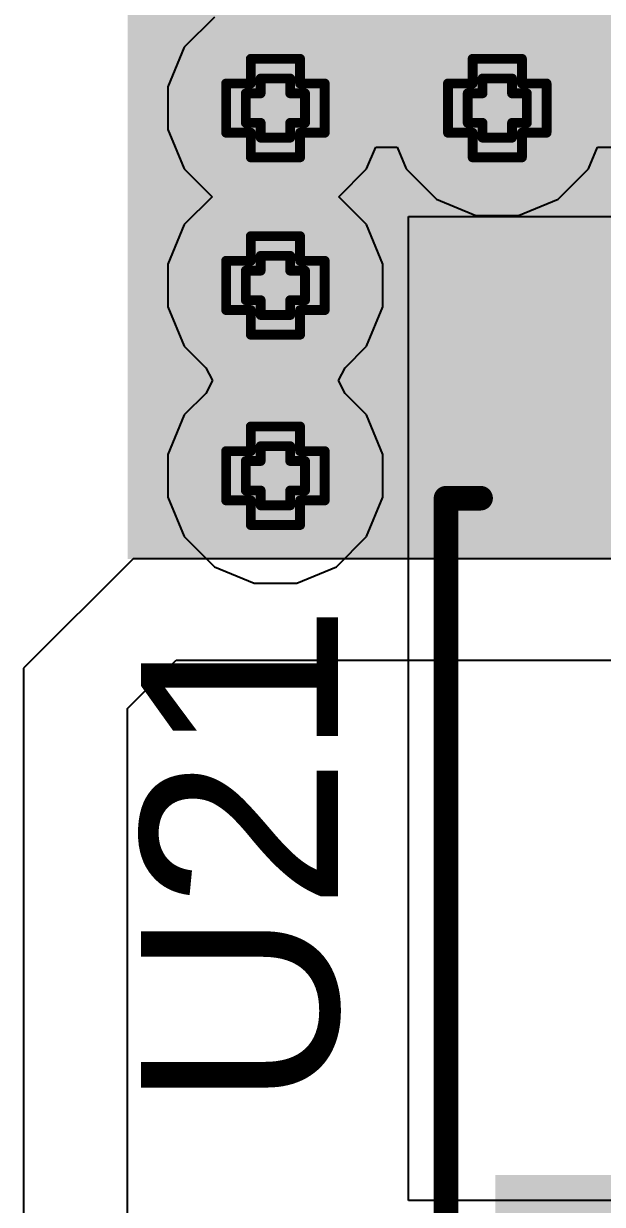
# Model space of a CAD drawing. Header units: inches. Extents: x -4 to 5258, y -4 to 5281.
# Drawn here: x 52.05 to 55.03, y 83.39 to 89.47 of the extents above; entities that cross this region are included whole.
import ezdxf

# ---------------------------------------------------------------- set-up
doc = ezdxf.new("R2010")
doc.units = ezdxf.units.IN
for name, color, linetype in [('Bottom Layer', 5, 'Continuous'), ('Bottom Solder', 6, 'Continuous'), ('Drill Drawing', 1, 'Continuous'), ('Layer 1', 16, 'Continuous'), ('Layer 2', 76, 'Continuous'), ('Top Layer', 1, 'Continuous'), ('Top Overlay', 2, 'Continuous'), ('Top Paste', 8, 'Continuous'), ('Top Solder', 216, 'Continuous'), ('Via Holes', 16, 'Continuous')]:
    doc.layers.add(name, color=color, linetype=linetype)
doc.styles.add('Arial', font='', dxfattribs={"height": 0.2})
doc.styles.get('Arial').set_extended_font_data('Arial')

# ---------------------------------------------------------------- blocks, each defined once
blk = doc.blocks.new('SOIC_8_12')
at = {"layer": 'Top Layer'}
blk.add_hatch(color=1, dxfattribs=at).paths.add_polyline_path([(3.475, 2.205), (3.475, 1.605), (1.925, 1.605), (1.925, 2.205)])
at = {"layer": 'Top Overlay'}
blk.add_hatch(color=2, dxfattribs=at).paths.add_polyline_path([(-1.8296, 1.5744), (-1.4994, 1.5744), (-1.4994, 2.2348), (-1.8296, 2.2348)])
at = {"layer": 'Top Paste'}
blk.add_hatch(color=8, dxfattribs=at).paths.add_polyline_path([(3.475, 2.205), (3.475, 1.605), (1.925, 1.605), (1.925, 2.205)])
at = {"layer": 'Top Solder'}
blk.add_hatch(color=216, dxfattribs=at).paths.add_polyline_path([(3.5766, 2.3066), (3.5766, 1.5034), (1.8234, 1.5034), (1.8234, 2.3066)])
at = {"layer": 'Top Overlay'}
for points in [[(-1.9906, 2.4892, 0.127, 0.127, 0), (1.9906, 2.4892, 0.127, 0.127, 0)], [(1.9906, 2.4892, 0.127, 0.127, 0), (1.9906, 2.3114, 0.127, 0.127, 0)]]:
    blk.add_lwpolyline(points, format="xyseb", dxfattribs=at)
for points in [[(1.9588, 2.4892, 0.0635, 0.0635, 1), (2.0223, 2.4892, 0.0635, 0.0635, 1)], [(1.9588, 2.4892, 0.0635, 0.0635, 1), (2.0223, 2.4892, 0.0635, 0.0635, 1)], [(1.9588, 2.3114, 0.0635, 0.0635, 1), (2.0223, 2.3114, 0.0635, 0.0635, 1)]]:
    blk.add_lwpolyline(points, format="xyseb", close=True, dxfattribs=at)

msp = doc.modelspace()

# ---------------------------------------------------------------- hatches: boundary and pattern name
at = {"layer": 'Bottom Layer'}
h = msp.add_hatch(color=5, dxfattribs=at)
edge = h.paths.add_edge_path()
edge.add_arc((53.3503, 89.0392), 0.3, 0, 360)
h = msp.add_hatch(color=5, dxfattribs=at)
edge = h.paths.add_edge_path()
edge.add_arc((54.4933, 89.0392), 0.3, 0, 360)
h = msp.add_hatch(color=5, dxfattribs=at)
edge = h.paths.add_edge_path()
edge.add_arc((53.3503, 88.1248), 0.3, 0, 360)
h = msp.add_hatch(color=5, dxfattribs=at)
edge = h.paths.add_edge_path()
edge.add_arc((53.3503, 87.1433), 0.3, 0, 360)
at = {"layer": 'Bottom Solder'}
h = msp.add_hatch(color=6, dxfattribs=at)
edge = h.paths.add_edge_path()
edge.add_arc((53.3503, 89.0392), 0.4016, 0, 360)
h = msp.add_hatch(color=6, dxfattribs=at)
edge = h.paths.add_edge_path()
edge.add_arc((54.4933, 89.0392), 0.4016, 0, 360)
h = msp.add_hatch(color=6, dxfattribs=at)
edge = h.paths.add_edge_path()
edge.add_arc((53.3503, 88.1248), 0.4016, 0, 360)
h = msp.add_hatch(color=6, dxfattribs=at)
edge = h.paths.add_edge_path()
edge.add_arc((53.3503, 87.1433), 0.4016, 0, 360)
at = {"layer": 'Layer 1'}
h = msp.add_hatch(color=16, dxfattribs=at)
edge = h.paths.add_edge_path()
edge.add_arc((53.3503, 89.0392), 0.3, 0, 360)
h = msp.add_hatch(color=16, dxfattribs=at)
edge = h.paths.add_edge_path()
edge.add_arc((54.4933, 89.0392), 0.3, 0, 360)
h = msp.add_hatch(color=16, dxfattribs=at)
edge = h.paths.add_edge_path()
edge.add_arc((53.3503, 88.1248), 0.3, 0, 360)
h = msp.add_hatch(color=16, dxfattribs=at)
edge = h.paths.add_edge_path()
edge.add_arc((53.3503, 87.1433), 0.3, 0, 360)
at = {"layer": 'Layer 2'}
h = msp.add_hatch(color=76, dxfattribs=at)
edge = h.paths.add_edge_path()
edge.add_arc((53.3503, 89.0392), 0.3, 0, 360)
h = msp.add_hatch(color=76, dxfattribs=at)
edge = h.paths.add_edge_path()
edge.add_arc((54.4933, 89.0392), 0.3, 0, 360)
h = msp.add_hatch(color=76, dxfattribs=at)
edge = h.paths.add_edge_path()
edge.add_arc((53.3503, 88.1248), 0.3, 0, 360)
h = msp.add_hatch(color=76, dxfattribs=at)
edge = h.paths.add_edge_path()
edge.add_arc((53.3503, 87.1433), 0.3, 0, 360)
at = {"layer": 'Top Layer'}
msp.add_hatch(color=1, dxfattribs=at).paths.add_polyline_path([(56.4931, 90.6648), (52.5883, 90.6648), (52.5883, 86.7141), (56.4931, 86.7141)])
h = msp.add_hatch(color=1, dxfattribs=at)
edge = h.paths.add_edge_path()
edge.add_arc((53.3503, 89.0392), 0.3, 0, 360)
h = msp.add_hatch(color=1, dxfattribs=at)
edge = h.paths.add_edge_path()
edge.add_arc((54.4933, 89.0392), 0.3, 0, 360)
h = msp.add_hatch(color=1, dxfattribs=at)
edge = h.paths.add_edge_path()
edge.add_arc((53.3503, 88.1248), 0.3, 0, 360)
h = msp.add_hatch(color=1, dxfattribs=at)
edge = h.paths.add_edge_path()
edge.add_arc((53.3503, 87.1433), 0.3, 0, 360)
at = {"layer": 'Top Solder'}
h = msp.add_hatch(color=216, dxfattribs=at)
edge = h.paths.add_edge_path()
edge.add_arc((53.3503, 89.0392), 0.4016, 0, 360)
h = msp.add_hatch(color=216, dxfattribs=at)
edge = h.paths.add_edge_path()
edge.add_arc((54.4933, 89.0392), 0.4016, 0, 360)
h = msp.add_hatch(color=216, dxfattribs=at)
edge = h.paths.add_edge_path()
edge.add_arc((53.3503, 88.1248), 0.4016, 0, 360)
h = msp.add_hatch(color=216, dxfattribs=at)
edge = h.paths.add_edge_path()
edge.add_arc((53.3503, 87.1433), 0.4016, 0, 360)
at = {"layer": 'Via Holes'}
h = msp.add_hatch(color=7, dxfattribs=at)
edge = h.paths.add_edge_path()
edge.add_arc((53.3503, 89.0392), 0.15, 0, 360)
h = msp.add_hatch(color=7, dxfattribs=at)
edge = h.paths.add_edge_path()
edge.add_arc((54.4933, 89.0392), 0.15, 0, 360)
h = msp.add_hatch(color=7, dxfattribs=at)
edge = h.paths.add_edge_path()
edge.add_arc((53.3503, 88.1248), 0.15, 0, 360)
h = msp.add_hatch(color=7, dxfattribs=at)
edge = h.paths.add_edge_path()
edge.add_arc((53.3503, 87.1433), 0.15, 0, 360)

# ---------------------------------------------------------------- linework, layer by layer
at = {"layer": 'Drill Drawing'}
for points in [[(53.2233, 89.1662, 0.0508, 0.0508, 0), (53.2233, 89.2932, 0.0508, 0.0508, 0)], [(53.2233, 89.2932, 0.0508, 0.0508, 0), (53.4773, 89.2932, 0.0508, 0.0508, 0)], [(53.4773, 89.1662, 0.0508, 0.0508, 0), (53.4773, 89.2932, 0.0508, 0.0508, 0)], [(54.3663, 89.1662, 0.0508, 0.0508, 0), (54.3663, 89.2932, 0.0508, 0.0508, 0)], [(54.3663, 89.2932, 0.0508, 0.0508, 0), (54.6203, 89.2932, 0.0508, 0.0508, 0)], [(54.6203, 89.1662, 0.0508, 0.0508, 0), (54.6203, 89.2932, 0.0508, 0.0508, 0)], [(53.2741, 89.1154, 0.0508, 0.0508, 0), (53.2741, 89.1916, 0.0508, 0.0508, 0)], [(53.2741, 89.1916, 0.0508, 0.0508, 0), (53.4265, 89.1916, 0.0508, 0.0508, 0)], [(53.4265, 89.1154, 0.0508, 0.0508, 0), (53.4265, 89.1916, 0.0508, 0.0508, 0)], [(54.4171, 89.1154, 0.0508, 0.0508, 0), (54.4171, 89.1916, 0.0508, 0.0508, 0)], [(54.4171, 89.1916, 0.0508, 0.0508, 0), (54.5695, 89.1916, 0.0508, 0.0508, 0)], [(54.5695, 89.1154, 0.0508, 0.0508, 0), (54.5695, 89.1916, 0.0508, 0.0508, 0)], [(53.0963, 88.9122, 0.0508, 0.0508, 0), (53.0963, 89.1662, 0.0508, 0.0508, 0)], [(53.0963, 89.1662, 0.0508, 0.0508, 0), (53.2233, 89.1662, 0.0508, 0.0508, 0)], [(53.4773, 89.1662, 0.0508, 0.0508, 0), (53.6043, 89.1662, 0.0508, 0.0508, 0)], [(53.6043, 88.9122, 0.0508, 0.0508, 0), (53.6043, 89.1662, 0.0508, 0.0508, 0)], [(54.2393, 88.9122, 0.0508, 0.0508, 0), (54.2393, 89.1662, 0.0508, 0.0508, 0)], [(54.2393, 89.1662, 0.0508, 0.0508, 0), (54.3663, 89.1662, 0.0508, 0.0508, 0)], [(54.6203, 89.1662, 0.0508, 0.0508, 0), (54.7473, 89.1662, 0.0508, 0.0508, 0)], [(54.7473, 88.9122, 0.0508, 0.0508, 0), (54.7473, 89.1662, 0.0508, 0.0508, 0)], [(53.1979, 88.963, 0.0508, 0.0508, 0), (53.1979, 89.1154, 0.0508, 0.0508, 0)], [(53.1979, 89.1154, 0.0508, 0.0508, 0), (53.2741, 89.1154, 0.0508, 0.0508, 0)], [(53.4265, 89.1154, 0.0508, 0.0508, 0), (53.5027, 89.1154, 0.0508, 0.0508, 0)], [(53.5027, 88.963, 0.0508, 0.0508, 0), (53.5027, 89.1154, 0.0508, 0.0508, 0)], [(54.3409, 88.963, 0.0508, 0.0508, 0), (54.3409, 89.1154, 0.0508, 0.0508, 0)], [(54.3409, 89.1154, 0.0508, 0.0508, 0), (54.4171, 89.1154, 0.0508, 0.0508, 0)], [(54.5695, 89.1154, 0.0508, 0.0508, 0), (54.6457, 89.1154, 0.0508, 0.0508, 0)], [(54.6457, 88.963, 0.0508, 0.0508, 0), (54.6457, 89.1154, 0.0508, 0.0508, 0)], [(53.1979, 88.963, 0.0508, 0.0508, 0), (53.2741, 88.963, 0.0508, 0.0508, 0)], [(53.2741, 88.8868, 0.0508, 0.0508, 0), (53.2741, 88.963, 0.0508, 0.0508, 0)], [(53.4265, 88.963, 0.0508, 0.0508, 0), (53.5027, 88.963, 0.0508, 0.0508, 0)], [(53.4265, 88.8868, 0.0508, 0.0508, 0), (53.4265, 88.963, 0.0508, 0.0508, 0)], [(54.3409, 88.963, 0.0508, 0.0508, 0), (54.4171, 88.963, 0.0508, 0.0508, 0)], [(54.4171, 88.8868, 0.0508, 0.0508, 0), (54.4171, 88.963, 0.0508, 0.0508, 0)], [(54.5695, 88.963, 0.0508, 0.0508, 0), (54.6457, 88.963, 0.0508, 0.0508, 0)], [(54.5695, 88.8868, 0.0508, 0.0508, 0), (54.5695, 88.963, 0.0508, 0.0508, 0)], [(53.0963, 88.9122, 0.0508, 0.0508, 0), (53.2233, 88.9122, 0.0508, 0.0508, 0)], [(53.2233, 88.7852, 0.0508, 0.0508, 0), (53.2233, 88.9122, 0.0508, 0.0508, 0)], [(53.2741, 88.8868, 0.0508, 0.0508, 0), (53.4265, 88.8868, 0.0508, 0.0508, 0)], [(53.4773, 88.9122, 0.0508, 0.0508, 0), (53.6043, 88.9122, 0.0508, 0.0508, 0)], [(53.4773, 88.7852, 0.0508, 0.0508, 0), (53.4773, 88.9122, 0.0508, 0.0508, 0)], [(54.2393, 88.9122, 0.0508, 0.0508, 0), (54.3663, 88.9122, 0.0508, 0.0508, 0)], [(54.3663, 88.7852, 0.0508, 0.0508, 0), (54.3663, 88.9122, 0.0508, 0.0508, 0)], [(54.4171, 88.8868, 0.0508, 0.0508, 0), (54.5695, 88.8868, 0.0508, 0.0508, 0)], [(54.6203, 88.9122, 0.0508, 0.0508, 0), (54.7473, 88.9122, 0.0508, 0.0508, 0)], [(54.6203, 88.7852, 0.0508, 0.0508, 0), (54.6203, 88.9122, 0.0508, 0.0508, 0)], [(53.2233, 88.7852, 0.0508, 0.0508, 0), (53.4773, 88.7852, 0.0508, 0.0508, 0)], [(54.3663, 88.7852, 0.0508, 0.0508, 0), (54.6203, 88.7852, 0.0508, 0.0508, 0)], [(53.2233, 88.2518, 0.0508, 0.0508, 0), (53.2233, 88.3788, 0.0508, 0.0508, 0)], [(53.2233, 88.3788, 0.0508, 0.0508, 0), (53.4773, 88.3788, 0.0508, 0.0508, 0)], [(53.4773, 88.2518, 0.0508, 0.0508, 0), (53.4773, 88.3788, 0.0508, 0.0508, 0)], [(53.2741, 88.201, 0.0508, 0.0508, 0), (53.2741, 88.2772, 0.0508, 0.0508, 0)], [(53.2741, 88.2772, 0.0508, 0.0508, 0), (53.4265, 88.2772, 0.0508, 0.0508, 0)], [(53.4265, 88.201, 0.0508, 0.0508, 0), (53.4265, 88.2772, 0.0508, 0.0508, 0)], [(53.0963, 87.9978, 0.0508, 0.0508, 0), (53.0963, 88.2518, 0.0508, 0.0508, 0)], [(53.0963, 88.2518, 0.0508, 0.0508, 0), (53.2233, 88.2518, 0.0508, 0.0508, 0)], [(53.4773, 88.2518, 0.0508, 0.0508, 0), (53.6043, 88.2518, 0.0508, 0.0508, 0)], [(53.6043, 87.9978, 0.0508, 0.0508, 0), (53.6043, 88.2518, 0.0508, 0.0508, 0)], [(53.1979, 88.0486, 0.0508, 0.0508, 0), (53.1979, 88.201, 0.0508, 0.0508, 0)], [(53.1979, 88.201, 0.0508, 0.0508, 0), (53.2741, 88.201, 0.0508, 0.0508, 0)], [(53.4265, 88.201, 0.0508, 0.0508, 0), (53.5027, 88.201, 0.0508, 0.0508, 0)], [(53.5027, 88.0486, 0.0508, 0.0508, 0), (53.5027, 88.201, 0.0508, 0.0508, 0)], [(53.1979, 88.0486, 0.0508, 0.0508, 0), (53.2741, 88.0486, 0.0508, 0.0508, 0)], [(53.2741, 87.9724, 0.0508, 0.0508, 0), (53.2741, 88.0486, 0.0508, 0.0508, 0)], [(53.4265, 88.0486, 0.0508, 0.0508, 0), (53.5027, 88.0486, 0.0508, 0.0508, 0)], [(53.4265, 87.9724, 0.0508, 0.0508, 0), (53.4265, 88.0486, 0.0508, 0.0508, 0)], [(53.0963, 87.9978, 0.0508, 0.0508, 0), (53.2233, 87.9978, 0.0508, 0.0508, 0)], [(53.2233, 87.8708, 0.0508, 0.0508, 0), (53.2233, 87.9978, 0.0508, 0.0508, 0)], [(53.2741, 87.9724, 0.0508, 0.0508, 0), (53.4265, 87.9724, 0.0508, 0.0508, 0)], [(53.4773, 87.9978, 0.0508, 0.0508, 0), (53.6043, 87.9978, 0.0508, 0.0508, 0)], [(53.4773, 87.8708, 0.0508, 0.0508, 0), (53.4773, 87.9978, 0.0508, 0.0508, 0)], [(53.2233, 87.8708, 0.0508, 0.0508, 0), (53.4773, 87.8708, 0.0508, 0.0508, 0)], [(53.2233, 87.2703, 0.0508, 0.0508, 0), (53.2233, 87.3973, 0.0508, 0.0508, 0)], [(53.2233, 87.3973, 0.0508, 0.0508, 0), (53.4773, 87.3973, 0.0508, 0.0508, 0)], [(53.4773, 87.2703, 0.0508, 0.0508, 0), (53.4773, 87.3973, 0.0508, 0.0508, 0)], [(53.2741, 87.2195, 0.0508, 0.0508, 0), (53.2741, 87.2957, 0.0508, 0.0508, 0)], [(53.2741, 87.2957, 0.0508, 0.0508, 0), (53.4265, 87.2957, 0.0508, 0.0508, 0)], [(53.4265, 87.2195, 0.0508, 0.0508, 0), (53.4265, 87.2957, 0.0508, 0.0508, 0)], [(53.0963, 87.0163, 0.0508, 0.0508, 0), (53.0963, 87.2703, 0.0508, 0.0508, 0)], [(53.0963, 87.2703, 0.0508, 0.0508, 0), (53.2233, 87.2703, 0.0508, 0.0508, 0)], [(53.4773, 87.2703, 0.0508, 0.0508, 0), (53.6043, 87.2703, 0.0508, 0.0508, 0)], [(53.6043, 87.0163, 0.0508, 0.0508, 0), (53.6043, 87.2703, 0.0508, 0.0508, 0)], [(53.1979, 87.0671, 0.0508, 0.0508, 0), (53.1979, 87.2195, 0.0508, 0.0508, 0)], [(53.1979, 87.2195, 0.0508, 0.0508, 0), (53.2741, 87.2195, 0.0508, 0.0508, 0)], [(53.4265, 87.2195, 0.0508, 0.0508, 0), (53.5027, 87.2195, 0.0508, 0.0508, 0)], [(53.5027, 87.0671, 0.0508, 0.0508, 0), (53.5027, 87.2195, 0.0508, 0.0508, 0)], [(53.1979, 87.0671, 0.0508, 0.0508, 0), (53.2741, 87.0671, 0.0508, 0.0508, 0)], [(53.2741, 86.9909, 0.0508, 0.0508, 0), (53.2741, 87.0671, 0.0508, 0.0508, 0)], [(53.4265, 87.0671, 0.0508, 0.0508, 0), (53.5027, 87.0671, 0.0508, 0.0508, 0)], [(53.4265, 86.9909, 0.0508, 0.0508, 0), (53.4265, 87.0671, 0.0508, 0.0508, 0)], [(53.0963, 87.0163, 0.0508, 0.0508, 0), (53.2233, 87.0163, 0.0508, 0.0508, 0)], [(53.2233, 86.8893, 0.0508, 0.0508, 0), (53.2233, 87.0163, 0.0508, 0.0508, 0)], [(53.2741, 86.9909, 0.0508, 0.0508, 0), (53.4265, 86.9909, 0.0508, 0.0508, 0)], [(53.4773, 87.0163, 0.0508, 0.0508, 0), (53.6043, 87.0163, 0.0508, 0.0508, 0)], [(53.4773, 86.8893, 0.0508, 0.0508, 0), (53.4773, 87.0163, 0.0508, 0.0508, 0)], [(53.2233, 86.8893, 0.0508, 0.0508, 0), (53.4773, 86.8893, 0.0508, 0.0508, 0)]]:
    msp.add_lwpolyline(points, format="xyseb", dxfattribs=at)
for points in [[(53.2106, 89.2932, 0.0254, 0.0254, 1), (53.236, 89.2932, 0.0254, 0.0254, 1)], [(53.2106, 89.2932, 0.0254, 0.0254, 1), (53.236, 89.2932, 0.0254, 0.0254, 1)], [(53.4646, 89.2932, 0.0254, 0.0254, 1), (53.49, 89.2932, 0.0254, 0.0254, 1)], [(53.4646, 89.2932, 0.0254, 0.0254, 1), (53.49, 89.2932, 0.0254, 0.0254, 1)], [(54.3536, 89.2932, 0.0254, 0.0254, 1), (54.379, 89.2932, 0.0254, 0.0254, 1)], [(54.3536, 89.2932, 0.0254, 0.0254, 1), (54.379, 89.2932, 0.0254, 0.0254, 1)], [(54.6076, 89.2932, 0.0254, 0.0254, 1), (54.633, 89.2932, 0.0254, 0.0254, 1)], [(54.6076, 89.2932, 0.0254, 0.0254, 1), (54.633, 89.2932, 0.0254, 0.0254, 1)], [(53.2614, 89.1916, 0.0254, 0.0254, 1), (53.2868, 89.1916, 0.0254, 0.0254, 1)], [(53.2614, 89.1916, 0.0254, 0.0254, 1), (53.2868, 89.1916, 0.0254, 0.0254, 1)], [(53.4138, 89.1916, 0.0254, 0.0254, 1), (53.4392, 89.1916, 0.0254, 0.0254, 1)], [(53.4138, 89.1916, 0.0254, 0.0254, 1), (53.4392, 89.1916, 0.0254, 0.0254, 1)], [(54.4044, 89.1916, 0.0254, 0.0254, 1), (54.4298, 89.1916, 0.0254, 0.0254, 1)], [(54.4044, 89.1916, 0.0254, 0.0254, 1), (54.4298, 89.1916, 0.0254, 0.0254, 1)], [(54.5568, 89.1916, 0.0254, 0.0254, 1), (54.5822, 89.1916, 0.0254, 0.0254, 1)], [(54.5568, 89.1916, 0.0254, 0.0254, 1), (54.5822, 89.1916, 0.0254, 0.0254, 1)], [(53.0836, 89.1662, 0.0254, 0.0254, 1), (53.109, 89.1662, 0.0254, 0.0254, 1)], [(53.0836, 89.1662, 0.0254, 0.0254, 1), (53.109, 89.1662, 0.0254, 0.0254, 1)], [(53.2106, 89.1662, 0.0254, 0.0254, 1), (53.236, 89.1662, 0.0254, 0.0254, 1)], [(53.2106, 89.1662, 0.0254, 0.0254, 1), (53.236, 89.1662, 0.0254, 0.0254, 1)], [(53.4646, 89.1662, 0.0254, 0.0254, 1), (53.49, 89.1662, 0.0254, 0.0254, 1)], [(53.4646, 89.1662, 0.0254, 0.0254, 1), (53.49, 89.1662, 0.0254, 0.0254, 1)], [(53.5916, 89.1662, 0.0254, 0.0254, 1), (53.617, 89.1662, 0.0254, 0.0254, 1)], [(53.5916, 89.1662, 0.0254, 0.0254, 1), (53.617, 89.1662, 0.0254, 0.0254, 1)], [(54.2266, 89.1662, 0.0254, 0.0254, 1), (54.252, 89.1662, 0.0254, 0.0254, 1)], [(54.2266, 89.1662, 0.0254, 0.0254, 1), (54.252, 89.1662, 0.0254, 0.0254, 1)], [(54.3536, 89.1662, 0.0254, 0.0254, 1), (54.379, 89.1662, 0.0254, 0.0254, 1)], [(54.3536, 89.1662, 0.0254, 0.0254, 1), (54.379, 89.1662, 0.0254, 0.0254, 1)], [(54.6076, 89.1662, 0.0254, 0.0254, 1), (54.633, 89.1662, 0.0254, 0.0254, 1)], [(54.6076, 89.1662, 0.0254, 0.0254, 1), (54.633, 89.1662, 0.0254, 0.0254, 1)], [(54.7346, 89.1662, 0.0254, 0.0254, 1), (54.76, 89.1662, 0.0254, 0.0254, 1)], [(54.7346, 89.1662, 0.0254, 0.0254, 1), (54.76, 89.1662, 0.0254, 0.0254, 1)], [(53.1852, 89.1154, 0.0254, 0.0254, 1), (53.2106, 89.1154, 0.0254, 0.0254, 1)], [(53.1852, 89.1154, 0.0254, 0.0254, 1), (53.2106, 89.1154, 0.0254, 0.0254, 1)], [(53.2614, 89.1154, 0.0254, 0.0254, 1), (53.2868, 89.1154, 0.0254, 0.0254, 1)], [(53.2614, 89.1154, 0.0254, 0.0254, 1), (53.2868, 89.1154, 0.0254, 0.0254, 1)], [(53.4138, 89.1154, 0.0254, 0.0254, 1), (53.4392, 89.1154, 0.0254, 0.0254, 1)], [(53.4138, 89.1154, 0.0254, 0.0254, 1), (53.4392, 89.1154, 0.0254, 0.0254, 1)], [(53.49, 89.1154, 0.0254, 0.0254, 1), (53.5154, 89.1154, 0.0254, 0.0254, 1)], [(53.49, 89.1154, 0.0254, 0.0254, 1), (53.5154, 89.1154, 0.0254, 0.0254, 1)], [(54.3282, 89.1154, 0.0254, 0.0254, 1), (54.3536, 89.1154, 0.0254, 0.0254, 1)], [(54.3282, 89.1154, 0.0254, 0.0254, 1), (54.3536, 89.1154, 0.0254, 0.0254, 1)], [(54.4044, 89.1154, 0.0254, 0.0254, 1), (54.4298, 89.1154, 0.0254, 0.0254, 1)], [(54.4044, 89.1154, 0.0254, 0.0254, 1), (54.4298, 89.1154, 0.0254, 0.0254, 1)], [(54.5568, 89.1154, 0.0254, 0.0254, 1), (54.5822, 89.1154, 0.0254, 0.0254, 1)], [(54.5568, 89.1154, 0.0254, 0.0254, 1), (54.5822, 89.1154, 0.0254, 0.0254, 1)], [(54.633, 89.1154, 0.0254, 0.0254, 1), (54.6584, 89.1154, 0.0254, 0.0254, 1)], [(54.633, 89.1154, 0.0254, 0.0254, 1), (54.6584, 89.1154, 0.0254, 0.0254, 1)], [(53.1852, 88.963, 0.0254, 0.0254, 1), (53.2106, 88.963, 0.0254, 0.0254, 1)], [(53.1852, 88.963, 0.0254, 0.0254, 1), (53.2106, 88.963, 0.0254, 0.0254, 1)], [(53.2614, 88.963, 0.0254, 0.0254, 1), (53.2868, 88.963, 0.0254, 0.0254, 1)], [(53.2614, 88.963, 0.0254, 0.0254, 1), (53.2868, 88.963, 0.0254, 0.0254, 1)], [(53.4138, 88.963, 0.0254, 0.0254, 1), (53.4392, 88.963, 0.0254, 0.0254, 1)], [(53.4138, 88.963, 0.0254, 0.0254, 1), (53.4392, 88.963, 0.0254, 0.0254, 1)], [(53.49, 88.963, 0.0254, 0.0254, 1), (53.5154, 88.963, 0.0254, 0.0254, 1)], [(53.49, 88.963, 0.0254, 0.0254, 1), (53.5154, 88.963, 0.0254, 0.0254, 1)], [(54.3282, 88.963, 0.0254, 0.0254, 1), (54.3536, 88.963, 0.0254, 0.0254, 1)], [(54.3282, 88.963, 0.0254, 0.0254, 1), (54.3536, 88.963, 0.0254, 0.0254, 1)], [(54.4044, 88.963, 0.0254, 0.0254, 1), (54.4298, 88.963, 0.0254, 0.0254, 1)], [(54.4044, 88.963, 0.0254, 0.0254, 1), (54.4298, 88.963, 0.0254, 0.0254, 1)], [(54.5568, 88.963, 0.0254, 0.0254, 1), (54.5822, 88.963, 0.0254, 0.0254, 1)], [(54.5568, 88.963, 0.0254, 0.0254, 1), (54.5822, 88.963, 0.0254, 0.0254, 1)], [(54.633, 88.963, 0.0254, 0.0254, 1), (54.6584, 88.963, 0.0254, 0.0254, 1)], [(54.633, 88.963, 0.0254, 0.0254, 1), (54.6584, 88.963, 0.0254, 0.0254, 1)], [(53.0836, 88.9122, 0.0254, 0.0254, 1), (53.109, 88.9122, 0.0254, 0.0254, 1)], [(53.0836, 88.9122, 0.0254, 0.0254, 1), (53.109, 88.9122, 0.0254, 0.0254, 1)], [(53.2106, 88.9122, 0.0254, 0.0254, 1), (53.236, 88.9122, 0.0254, 0.0254, 1)], [(53.2106, 88.9122, 0.0254, 0.0254, 1), (53.236, 88.9122, 0.0254, 0.0254, 1)], [(53.2614, 88.8868, 0.0254, 0.0254, 1), (53.2868, 88.8868, 0.0254, 0.0254, 1)], [(53.2614, 88.8868, 0.0254, 0.0254, 1), (53.2868, 88.8868, 0.0254, 0.0254, 1)], [(53.4138, 88.8868, 0.0254, 0.0254, 1), (53.4392, 88.8868, 0.0254, 0.0254, 1)], [(53.4138, 88.8868, 0.0254, 0.0254, 1), (53.4392, 88.8868, 0.0254, 0.0254, 1)], [(53.4646, 88.9122, 0.0254, 0.0254, 1), (53.49, 88.9122, 0.0254, 0.0254, 1)], [(53.4646, 88.9122, 0.0254, 0.0254, 1), (53.49, 88.9122, 0.0254, 0.0254, 1)], [(53.5916, 88.9122, 0.0254, 0.0254, 1), (53.617, 88.9122, 0.0254, 0.0254, 1)], [(53.5916, 88.9122, 0.0254, 0.0254, 1), (53.617, 88.9122, 0.0254, 0.0254, 1)], [(54.2266, 88.9122, 0.0254, 0.0254, 1), (54.252, 88.9122, 0.0254, 0.0254, 1)], [(54.2266, 88.9122, 0.0254, 0.0254, 1), (54.252, 88.9122, 0.0254, 0.0254, 1)], [(54.3536, 88.9122, 0.0254, 0.0254, 1), (54.379, 88.9122, 0.0254, 0.0254, 1)], [(54.3536, 88.9122, 0.0254, 0.0254, 1), (54.379, 88.9122, 0.0254, 0.0254, 1)], [(54.4044, 88.8868, 0.0254, 0.0254, 1), (54.4298, 88.8868, 0.0254, 0.0254, 1)], [(54.4044, 88.8868, 0.0254, 0.0254, 1), (54.4298, 88.8868, 0.0254, 0.0254, 1)], [(54.5568, 88.8868, 0.0254, 0.0254, 1), (54.5822, 88.8868, 0.0254, 0.0254, 1)], [(54.5568, 88.8868, 0.0254, 0.0254, 1), (54.5822, 88.8868, 0.0254, 0.0254, 1)], [(54.6076, 88.9122, 0.0254, 0.0254, 1), (54.633, 88.9122, 0.0254, 0.0254, 1)], [(54.6076, 88.9122, 0.0254, 0.0254, 1), (54.633, 88.9122, 0.0254, 0.0254, 1)], [(54.7346, 88.9122, 0.0254, 0.0254, 1), (54.76, 88.9122, 0.0254, 0.0254, 1)], [(54.7346, 88.9122, 0.0254, 0.0254, 1), (54.76, 88.9122, 0.0254, 0.0254, 1)], [(53.2106, 88.7852, 0.0254, 0.0254, 1), (53.236, 88.7852, 0.0254, 0.0254, 1)], [(53.2106, 88.7852, 0.0254, 0.0254, 1), (53.236, 88.7852, 0.0254, 0.0254, 1)], [(53.4646, 88.7852, 0.0254, 0.0254, 1), (53.49, 88.7852, 0.0254, 0.0254, 1)], [(53.4646, 88.7852, 0.0254, 0.0254, 1), (53.49, 88.7852, 0.0254, 0.0254, 1)], [(54.3536, 88.7852, 0.0254, 0.0254, 1), (54.379, 88.7852, 0.0254, 0.0254, 1)], [(54.3536, 88.7852, 0.0254, 0.0254, 1), (54.379, 88.7852, 0.0254, 0.0254, 1)], [(54.6076, 88.7852, 0.0254, 0.0254, 1), (54.633, 88.7852, 0.0254, 0.0254, 1)], [(54.6076, 88.7852, 0.0254, 0.0254, 1), (54.633, 88.7852, 0.0254, 0.0254, 1)], [(53.2106, 88.3788, 0.0254, 0.0254, 1), (53.236, 88.3788, 0.0254, 0.0254, 1)], [(53.2106, 88.3788, 0.0254, 0.0254, 1), (53.236, 88.3788, 0.0254, 0.0254, 1)], [(53.4646, 88.3788, 0.0254, 0.0254, 1), (53.49, 88.3788, 0.0254, 0.0254, 1)], [(53.4646, 88.3788, 0.0254, 0.0254, 1), (53.49, 88.3788, 0.0254, 0.0254, 1)], [(53.2614, 88.2772, 0.0254, 0.0254, 1), (53.2868, 88.2772, 0.0254, 0.0254, 1)], [(53.2614, 88.2772, 0.0254, 0.0254, 1), (53.2868, 88.2772, 0.0254, 0.0254, 1)], [(53.4138, 88.2772, 0.0254, 0.0254, 1), (53.4392, 88.2772, 0.0254, 0.0254, 1)], [(53.4138, 88.2772, 0.0254, 0.0254, 1), (53.4392, 88.2772, 0.0254, 0.0254, 1)], [(53.0836, 88.2518, 0.0254, 0.0254, 1), (53.109, 88.2518, 0.0254, 0.0254, 1)], [(53.0836, 88.2518, 0.0254, 0.0254, 1), (53.109, 88.2518, 0.0254, 0.0254, 1)], [(53.2106, 88.2518, 0.0254, 0.0254, 1), (53.236, 88.2518, 0.0254, 0.0254, 1)], [(53.2106, 88.2518, 0.0254, 0.0254, 1), (53.236, 88.2518, 0.0254, 0.0254, 1)], [(53.4646, 88.2518, 0.0254, 0.0254, 1), (53.49, 88.2518, 0.0254, 0.0254, 1)], [(53.4646, 88.2518, 0.0254, 0.0254, 1), (53.49, 88.2518, 0.0254, 0.0254, 1)], [(53.5916, 88.2518, 0.0254, 0.0254, 1), (53.617, 88.2518, 0.0254, 0.0254, 1)], [(53.5916, 88.2518, 0.0254, 0.0254, 1), (53.617, 88.2518, 0.0254, 0.0254, 1)], [(53.1852, 88.201, 0.0254, 0.0254, 1), (53.2106, 88.201, 0.0254, 0.0254, 1)], [(53.1852, 88.201, 0.0254, 0.0254, 1), (53.2106, 88.201, 0.0254, 0.0254, 1)], [(53.2614, 88.201, 0.0254, 0.0254, 1), (53.2868, 88.201, 0.0254, 0.0254, 1)], [(53.2614, 88.201, 0.0254, 0.0254, 1), (53.2868, 88.201, 0.0254, 0.0254, 1)], [(53.4138, 88.201, 0.0254, 0.0254, 1), (53.4392, 88.201, 0.0254, 0.0254, 1)], [(53.4138, 88.201, 0.0254, 0.0254, 1), (53.4392, 88.201, 0.0254, 0.0254, 1)], [(53.49, 88.201, 0.0254, 0.0254, 1), (53.5154, 88.201, 0.0254, 0.0254, 1)], [(53.49, 88.201, 0.0254, 0.0254, 1), (53.5154, 88.201, 0.0254, 0.0254, 1)], [(53.1852, 88.0486, 0.0254, 0.0254, 1), (53.2106, 88.0486, 0.0254, 0.0254, 1)], [(53.1852, 88.0486, 0.0254, 0.0254, 1), (53.2106, 88.0486, 0.0254, 0.0254, 1)], [(53.2614, 88.0486, 0.0254, 0.0254, 1), (53.2868, 88.0486, 0.0254, 0.0254, 1)], [(53.2614, 88.0486, 0.0254, 0.0254, 1), (53.2868, 88.0486, 0.0254, 0.0254, 1)], [(53.4138, 88.0486, 0.0254, 0.0254, 1), (53.4392, 88.0486, 0.0254, 0.0254, 1)], [(53.4138, 88.0486, 0.0254, 0.0254, 1), (53.4392, 88.0486, 0.0254, 0.0254, 1)], [(53.49, 88.0486, 0.0254, 0.0254, 1), (53.5154, 88.0486, 0.0254, 0.0254, 1)], [(53.49, 88.0486, 0.0254, 0.0254, 1), (53.5154, 88.0486, 0.0254, 0.0254, 1)], [(53.0836, 87.9978, 0.0254, 0.0254, 1), (53.109, 87.9978, 0.0254, 0.0254, 1)], [(53.0836, 87.9978, 0.0254, 0.0254, 1), (53.109, 87.9978, 0.0254, 0.0254, 1)], [(53.2106, 87.9978, 0.0254, 0.0254, 1), (53.236, 87.9978, 0.0254, 0.0254, 1)], [(53.2106, 87.9978, 0.0254, 0.0254, 1), (53.236, 87.9978, 0.0254, 0.0254, 1)], [(53.2614, 87.9724, 0.0254, 0.0254, 1), (53.2868, 87.9724, 0.0254, 0.0254, 1)], [(53.2614, 87.9724, 0.0254, 0.0254, 1), (53.2868, 87.9724, 0.0254, 0.0254, 1)], [(53.4138, 87.9724, 0.0254, 0.0254, 1), (53.4392, 87.9724, 0.0254, 0.0254, 1)], [(53.4138, 87.9724, 0.0254, 0.0254, 1), (53.4392, 87.9724, 0.0254, 0.0254, 1)], [(53.4646, 87.9978, 0.0254, 0.0254, 1), (53.49, 87.9978, 0.0254, 0.0254, 1)], [(53.4646, 87.9978, 0.0254, 0.0254, 1), (53.49, 87.9978, 0.0254, 0.0254, 1)], [(53.5916, 87.9978, 0.0254, 0.0254, 1), (53.617, 87.9978, 0.0254, 0.0254, 1)], [(53.5916, 87.9978, 0.0254, 0.0254, 1), (53.617, 87.9978, 0.0254, 0.0254, 1)], [(53.2106, 87.8708, 0.0254, 0.0254, 1), (53.236, 87.8708, 0.0254, 0.0254, 1)], [(53.2106, 87.8708, 0.0254, 0.0254, 1), (53.236, 87.8708, 0.0254, 0.0254, 1)], [(53.4646, 87.8708, 0.0254, 0.0254, 1), (53.49, 87.8708, 0.0254, 0.0254, 1)], [(53.4646, 87.8708, 0.0254, 0.0254, 1), (53.49, 87.8708, 0.0254, 0.0254, 1)], [(53.2106, 87.3973, 0.0254, 0.0254, 1), (53.236, 87.3973, 0.0254, 0.0254, 1)], [(53.2106, 87.3973, 0.0254, 0.0254, 1), (53.236, 87.3973, 0.0254, 0.0254, 1)], [(53.4646, 87.3973, 0.0254, 0.0254, 1), (53.49, 87.3973, 0.0254, 0.0254, 1)], [(53.4646, 87.3973, 0.0254, 0.0254, 1), (53.49, 87.3973, 0.0254, 0.0254, 1)], [(53.2614, 87.2957, 0.0254, 0.0254, 1), (53.2868, 87.2957, 0.0254, 0.0254, 1)], [(53.2614, 87.2957, 0.0254, 0.0254, 1), (53.2868, 87.2957, 0.0254, 0.0254, 1)], [(53.4138, 87.2957, 0.0254, 0.0254, 1), (53.4392, 87.2957, 0.0254, 0.0254, 1)], [(53.4138, 87.2957, 0.0254, 0.0254, 1), (53.4392, 87.2957, 0.0254, 0.0254, 1)], [(53.0836, 87.2703, 0.0254, 0.0254, 1), (53.109, 87.2703, 0.0254, 0.0254, 1)], [(53.0836, 87.2703, 0.0254, 0.0254, 1), (53.109, 87.2703, 0.0254, 0.0254, 1)], [(53.2106, 87.2703, 0.0254, 0.0254, 1), (53.236, 87.2703, 0.0254, 0.0254, 1)], [(53.2106, 87.2703, 0.0254, 0.0254, 1), (53.236, 87.2703, 0.0254, 0.0254, 1)], [(53.4646, 87.2703, 0.0254, 0.0254, 1), (53.49, 87.2703, 0.0254, 0.0254, 1)], [(53.4646, 87.2703, 0.0254, 0.0254, 1), (53.49, 87.2703, 0.0254, 0.0254, 1)], [(53.5916, 87.2703, 0.0254, 0.0254, 1), (53.617, 87.2703, 0.0254, 0.0254, 1)], [(53.5916, 87.2703, 0.0254, 0.0254, 1), (53.617, 87.2703, 0.0254, 0.0254, 1)], [(53.1852, 87.2195, 0.0254, 0.0254, 1), (53.2106, 87.2195, 0.0254, 0.0254, 1)], [(53.1852, 87.2195, 0.0254, 0.0254, 1), (53.2106, 87.2195, 0.0254, 0.0254, 1)], [(53.2614, 87.2195, 0.0254, 0.0254, 1), (53.2868, 87.2195, 0.0254, 0.0254, 1)], [(53.2614, 87.2195, 0.0254, 0.0254, 1), (53.2868, 87.2195, 0.0254, 0.0254, 1)], [(53.4138, 87.2195, 0.0254, 0.0254, 1), (53.4392, 87.2195, 0.0254, 0.0254, 1)], [(53.4138, 87.2195, 0.0254, 0.0254, 1), (53.4392, 87.2195, 0.0254, 0.0254, 1)], [(53.49, 87.2195, 0.0254, 0.0254, 1), (53.5154, 87.2195, 0.0254, 0.0254, 1)], [(53.49, 87.2195, 0.0254, 0.0254, 1), (53.5154, 87.2195, 0.0254, 0.0254, 1)], [(53.1852, 87.0671, 0.0254, 0.0254, 1), (53.2106, 87.0671, 0.0254, 0.0254, 1)], [(53.1852, 87.0671, 0.0254, 0.0254, 1), (53.2106, 87.0671, 0.0254, 0.0254, 1)], [(53.2614, 87.0671, 0.0254, 0.0254, 1), (53.2868, 87.0671, 0.0254, 0.0254, 1)], [(53.2614, 87.0671, 0.0254, 0.0254, 1), (53.2868, 87.0671, 0.0254, 0.0254, 1)], [(53.4138, 87.0671, 0.0254, 0.0254, 1), (53.4392, 87.0671, 0.0254, 0.0254, 1)], [(53.4138, 87.0671, 0.0254, 0.0254, 1), (53.4392, 87.0671, 0.0254, 0.0254, 1)], [(53.49, 87.0671, 0.0254, 0.0254, 1), (53.5154, 87.0671, 0.0254, 0.0254, 1)], [(53.49, 87.0671, 0.0254, 0.0254, 1), (53.5154, 87.0671, 0.0254, 0.0254, 1)], [(53.0836, 87.0163, 0.0254, 0.0254, 1), (53.109, 87.0163, 0.0254, 0.0254, 1)], [(53.0836, 87.0163, 0.0254, 0.0254, 1), (53.109, 87.0163, 0.0254, 0.0254, 1)], [(53.2106, 87.0163, 0.0254, 0.0254, 1), (53.236, 87.0163, 0.0254, 0.0254, 1)], [(53.2106, 87.0163, 0.0254, 0.0254, 1), (53.236, 87.0163, 0.0254, 0.0254, 1)], [(53.2614, 86.9909, 0.0254, 0.0254, 1), (53.2868, 86.9909, 0.0254, 0.0254, 1)], [(53.2614, 86.9909, 0.0254, 0.0254, 1), (53.2868, 86.9909, 0.0254, 0.0254, 1)], [(53.4138, 86.9909, 0.0254, 0.0254, 1), (53.4392, 86.9909, 0.0254, 0.0254, 1)], [(53.4138, 86.9909, 0.0254, 0.0254, 1), (53.4392, 86.9909, 0.0254, 0.0254, 1)], [(53.4646, 87.0163, 0.0254, 0.0254, 1), (53.49, 87.0163, 0.0254, 0.0254, 1)], [(53.4646, 87.0163, 0.0254, 0.0254, 1), (53.49, 87.0163, 0.0254, 0.0254, 1)], [(53.5916, 87.0163, 0.0254, 0.0254, 1), (53.617, 87.0163, 0.0254, 0.0254, 1)], [(53.5916, 87.0163, 0.0254, 0.0254, 1), (53.617, 87.0163, 0.0254, 0.0254, 1)], [(53.2106, 86.8893, 0.0254, 0.0254, 1), (53.236, 86.8893, 0.0254, 0.0254, 1)], [(53.2106, 86.8893, 0.0254, 0.0254, 1), (53.236, 86.8893, 0.0254, 0.0254, 1)], [(53.4646, 86.8893, 0.0254, 0.0254, 1), (53.49, 86.8893, 0.0254, 0.0254, 1)], [(53.4646, 86.8893, 0.0254, 0.0254, 1), (53.49, 86.8893, 0.0254, 0.0254, 1)]]:
    msp.add_lwpolyline(points, format="xyseb", close=True, dxfattribs=at)
at = {"layer": 'Layer 1'}
for p, q in [((53.0365, 89.5088), (52.8807, 89.353)), ((52.8807, 89.353), (52.7963, 89.1494)), ((52.7963, 89.1494), (52.7963, 88.929)), ((52.7963, 88.929), (52.8807, 88.7254)), ((53.82, 88.7254), (53.8668, 88.8385)), ((53.8668, 88.8385), (53.9768, 88.8385)), ((53.9768, 88.8385), (54.0237, 88.7254)), ((54.963, 88.7254), (55.0098, 88.8385)), ((55.0098, 88.8385), (55.1198, 88.8385)), ((52.8807, 88.7254), (53.024, 88.582)), ((53.6766, 88.582), (53.82, 88.7254)), ((54.0237, 88.7254), (54.1795, 88.5695)), ((54.8071, 88.5695), (54.963, 88.7254)), ((53.024, 88.582), (52.8807, 88.4386)), ((53.82, 88.4386), (53.6766, 88.582)), ((54.1795, 88.5695), (54.3831, 88.4852)), ((54.6035, 88.4852), (54.8071, 88.5695)), ((54.3831, 88.4852), (54.6035, 88.4852)), ((52.8807, 88.4386), (52.7963, 88.235)), ((53.9043, 88.235), (53.82, 88.4386)), ((52.7963, 88.235), (52.7963, 88.0146)), ((53.9043, 88.0146), (53.9043, 88.235)), ((52.7963, 88.0146), (52.8807, 87.811)), ((53.82, 87.811), (53.9043, 88.0146)), ((52.8807, 87.811), (52.9912, 87.7004)), ((53.7094, 87.7004), (53.82, 87.811)), ((52.9912, 87.7004), (53.0256, 87.6341)), ((53.675, 87.6341), (53.7094, 87.7004)), ((53.0256, 87.6341), (52.9912, 87.5677)), ((53.7094, 87.5677), (53.675, 87.6341)), ((52.9912, 87.5677), (52.8807, 87.4571)), ((53.82, 87.4571), (53.7094, 87.5677)), ((52.8807, 87.4571), (52.7963, 87.2535)), ((53.9043, 87.2535), (53.82, 87.4571)), ((52.7963, 87.2535), (52.7963, 87.0331)), ((53.9043, 87.0331), (53.9043, 87.2535)), ((52.7963, 87.0331), (52.8807, 86.8295)), ((53.82, 86.8295), (53.9043, 87.0331)), ((52.8807, 86.8295), (53.0365, 86.6737)), ((53.6641, 86.6737), (53.82, 86.8295)), ((53.0365, 86.6737), (53.2401, 86.5893)), ((53.4605, 86.5893), (53.6641, 86.6737)), ((53.2401, 86.5893), (53.4605, 86.5893))]:
    msp.add_line(p, q, dxfattribs=at)
at = {"layer": 'Layer 2'}
for p, q in [((54.0361, 83.406), (54.0361, 88.4809)), ((54.0361, 88.4809), (56.9699, 88.4809)), ((59.1326, 83.406), (54.0361, 83.406))]:
    msp.add_line(p, q, dxfattribs=at)
at = {"layer": 'Top Layer'}
for p, q in [((52.6166, 86.7141), (52.053, 86.1504)), ((56.4931, 86.7141), (52.6166, 86.7141)), ((52.5883, 85.9434), (52.8381, 86.1932)), ((52.8381, 86.1932), (57.0279, 86.1932)), ((52.053, 86.1504), (52.053, 74.3475)), ((52.5883, 74.5681), (52.5883, 85.9434))]:
    msp.add_line(p, q, dxfattribs=at)

# ---------------------------------------------------------------- block references
at = {"rotation": 90}
msp.add_blockref('SOIC_8_12', (56.7186, 85.037), dxfattribs=at)

# ---------------------------------------------------------------- texts
at = {"layer": 'Top Overlay', "style": 'Arial'}
msp.add_text('U21', height=1.016, rotation=90, dxfattribs=at).set_placement((53.6732, 83.879))

doc.saveas('drawing.dxf')
